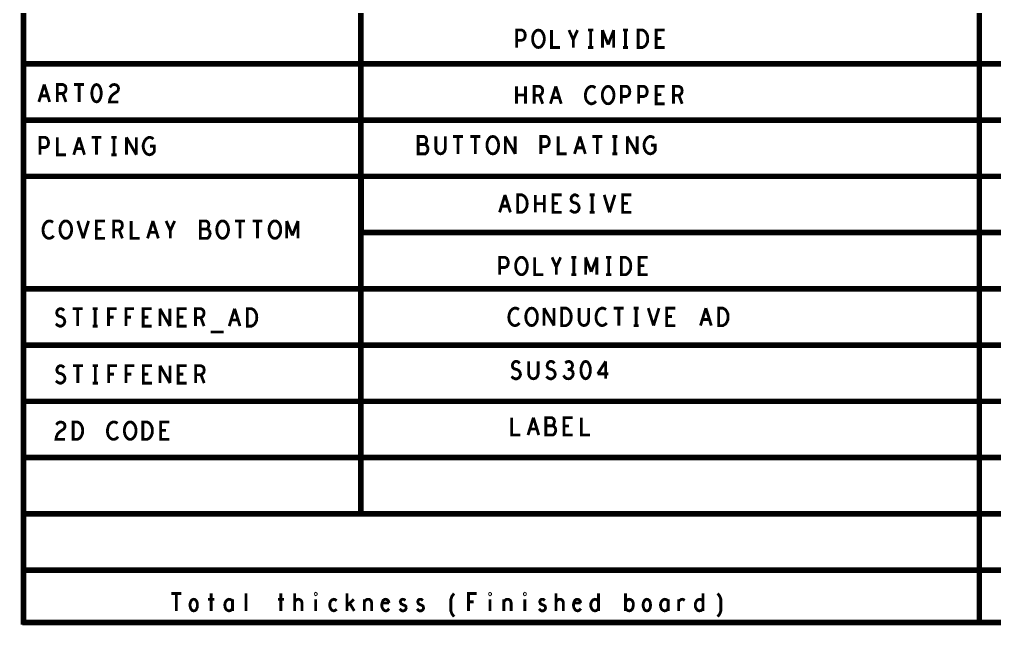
# Model space of a CAD drawing. Header units: millimetres. Extents: x 0 to 442, y 0 to 314.
# Drawn here: x 294.01 to 338.06, y 169.07 to 196.52 of the extents above; entities that cross this region are included whole.
import ezdxf

# ---------------------------------------------------------------- set-up
doc = ezdxf.new("R2010")
doc.units = ezdxf.units.MM
doc.header["$LTSCALE"] = 23.1
doc.layers.get('0').update_dxf_attribs({"linetype": 'CONTINUOUS'})

msp = doc.modelspace()

# ---------------------------------------------------------------- linework, layer by layer
for points, const_width in [([(294.197, 194.596), (294.197, 197.136)], 0.254), ([(309.437, 197.136), (309.437, 194.596)], 0.254), ([(337.377, 197.136), (337.377, 194.596)], 0.254), ([(316.473, 195.256), (316.473, 196.043), (316.707, 196.043), (316.785, 196.004), (316.844, 195.912), (316.863, 195.807), (316.844, 195.702), (316.795, 195.623), (316.707, 195.584), (316.473, 195.584)], 0.127), ([(318.048, 196.043), (318.048, 195.256), (318.438, 195.256)], 0.127), ([(319.03, 195.256), (319.03, 195.61), (318.836, 196.043)], 0.127), ([(319.225, 196.043), (319.03, 195.61)], 0.127), ([(319.701, 196.043), (319.935, 196.043)], 0.127), ([(319.818, 196.043), (319.818, 195.256)], 0.127), ([(320.352, 196.043), (320.605, 195.387)], 0.127), ([(320.352, 195.256), (320.352, 196.043)], 0.127), ([(320.605, 195.387), (320.859, 196.043)], 0.127), ([(320.859, 196.043), (320.859, 195.256)], 0.127), ([(321.276, 196.043), (321.51, 196.043)], 0.127), ([(321.393, 196.043), (321.393, 195.256)], 0.127), ([(323.162, 195.256), (322.773, 195.256), (322.773, 196.043), (323.162, 196.043)], 0.127), ([(323.006, 195.663), (322.773, 195.663)], 0.127), ([(319.701, 195.256), (319.935, 195.256)], 0.127), ([(321.276, 195.256), (321.51, 195.256)], 0.127), ([(294.197, 192.056), (294.197, 194.596)], 0.254), ([(309.437, 194.596), (309.437, 192.056)], 0.254), ([(337.377, 194.596), (337.377, 192.056)], 0.254), ([(294.197, 194.52), (418.043, 194.52)], 0.254), ([(294.197, 194.52), (347.537, 194.52)], 0.254), ([(347.537, 194.52), (294.197, 194.52)], 0.254), ([(294.885, 192.8), (295.129, 193.587)], 0.127), ([(295.129, 193.587), (295.372, 192.8)], 0.127), ([(295.721, 192.8), (295.721, 193.587), (295.965, 193.587), (296.042, 193.548), (296.091, 193.495), (296.111, 193.39), (296.091, 193.286), (296.033, 193.22), (295.965, 193.18), (295.721, 193.18)], 0.127), ([(296.479, 193.587), (296.927, 193.587)], 0.127), ([(296.703, 193.587), (296.703, 192.8)], 0.127), ([(298.093, 193.456), (298.152, 193.535), (298.22, 193.574), (298.298, 193.587), (298.395, 193.561), (298.463, 193.495), (298.483, 193.417), (298.473, 193.338), (298.434, 193.272), (298.239, 193.141), (298.152, 193.049), (298.093, 192.918), (298.074, 192.8), (298.483, 192.8)], 0.127), ([(316.464, 192.716), (316.464, 193.503)], 0.127), ([(316.873, 193.503), (316.873, 192.716)], 0.127), ([(317.261, 192.716), (317.261, 193.503), (317.504, 193.503), (317.582, 193.464), (317.631, 193.411), (317.65, 193.306), (317.631, 193.202), (317.573, 193.136), (317.504, 193.096), (317.261, 193.096)], 0.127), ([(318, 192.716), (318.243, 193.503)], 0.127), ([(318.243, 193.503), (318.486, 192.716)], 0.127), ([(320.032, 193.438), (319.974, 193.477), (319.906, 193.503), (319.828, 193.503), (319.74, 193.464), (319.672, 193.398), (319.623, 193.32), (319.584, 193.188), (319.575, 193.07), (319.594, 192.952), (319.623, 192.873), (319.681, 192.795), (319.75, 192.742), (319.818, 192.716), (319.886, 192.716), (319.954, 192.742), (320.013, 192.781), (320.061, 192.834)], 0.127), ([(321.198, 192.716), (321.198, 193.503), (321.432, 193.503), (321.51, 193.464), (321.568, 193.372), (321.587, 193.267), (321.568, 193.162), (321.519, 193.083), (321.432, 193.044), (321.198, 193.044)], 0.127), ([(321.985, 192.716), (321.985, 193.503), (322.219, 193.503), (322.297, 193.464), (322.355, 193.372), (322.375, 193.267), (322.355, 193.162), (322.307, 193.083), (322.219, 193.044), (321.985, 193.044)], 0.127), ([(323.162, 192.716), (322.773, 192.716), (322.773, 193.503), (323.162, 193.503)], 0.127), ([(323.56, 192.716), (323.56, 193.503), (323.804, 193.503), (323.881, 193.464), (323.93, 193.411), (323.95, 193.306), (323.93, 193.202), (323.872, 193.136), (323.804, 193.096), (323.56, 193.096)], 0.127), ([(295.284, 193.076), (294.973, 193.076)], 0.127), ([(295.965, 193.18), (296.111, 192.8)], 0.127), ([(316.873, 193.11), (316.464, 193.11)], 0.127), ([(317.504, 193.096), (317.65, 192.716)], 0.127), ([(318.399, 192.991), (318.087, 192.991)], 0.127), ([(323.006, 193.123), (322.773, 193.123)], 0.127), ([(323.804, 193.096), (323.95, 192.716)], 0.127), ([(294.197, 189.516), (294.197, 192.056)], 0.254), ([(294.197, 191.98), (418.043, 191.98)], 0.254), ([(294.197, 191.98), (347.537, 191.98)], 0.254), ([(294.197, 191.98), (347.537, 191.98)], 0.254), ([(309.437, 192.056), (309.437, 189.516)], 0.254), ([(337.377, 192.056), (337.377, 189.516)], 0.254), ([(294.934, 190.412), (294.934, 191.199), (295.168, 191.199), (295.246, 191.16), (295.304, 191.068), (295.324, 190.963), (295.304, 190.858), (295.255, 190.779), (295.168, 190.74), (294.934, 190.74)], 0.127), ([(295.721, 191.199), (295.721, 190.412), (296.111, 190.412)], 0.127), ([(296.46, 190.412), (296.704, 191.199)], 0.127), ([(296.704, 191.199), (296.947, 190.412)], 0.127), ([(297.267, 191.199), (297.715, 191.199)], 0.127), ([(297.491, 191.199), (297.491, 190.412)], 0.127), ([(298.162, 191.199), (298.395, 191.199)], 0.127), ([(298.278, 191.199), (298.278, 190.412)], 0.127), ([(298.842, 190.412), (298.842, 191.199)], 0.127), ([(298.842, 191.199), (299.29, 190.412)], 0.127), ([(299.29, 190.412), (299.29, 191.199)], 0.127), ([(299.912, 190.805), (300.106, 190.805), (300.106, 190.569), (300.048, 190.49), (299.98, 190.438), (299.882, 190.412), (299.785, 190.438), (299.717, 190.49), (299.658, 190.569), (299.62, 190.661), (299.6, 190.766), (299.6, 190.858), (299.62, 190.937), (299.658, 191.028), (299.717, 191.107), (299.775, 191.16), (299.853, 191.199), (299.921, 191.199), (299.999, 191.173), (300.058, 191.12)], 0.127), ([(312.323, 190.874), (312.362, 190.913), (312.391, 190.979), (312.41, 191.07), (312.391, 191.149), (312.352, 191.202), (312.284, 191.241), (312.021, 191.241), (312.021, 190.454), (312.342, 190.454), (312.41, 190.506), (312.449, 190.585), (312.469, 190.677), (312.449, 190.769), (312.391, 190.847), (312.323, 190.874), (312.021, 190.874)], 0.127), ([(312.818, 191.241), (312.818, 190.677), (312.857, 190.559), (312.935, 190.48), (313.032, 190.454), (313.13, 190.48), (313.208, 190.559), (313.246, 190.677), (313.246, 191.241)], 0.127), ([(313.596, 191.241), (314.044, 191.241)], 0.127), ([(313.82, 191.241), (313.82, 190.454)], 0.127), ([(314.383, 191.241), (314.831, 191.241)], 0.127), ([(314.607, 191.241), (314.607, 190.454)], 0.127), ([(315.958, 191.241), (316.406, 190.454)], 0.127), ([(315.958, 190.454), (315.958, 191.241)], 0.127), ([(316.406, 190.454), (316.406, 191.241)], 0.127), ([(317.562, 190.454), (317.562, 191.241), (317.796, 191.241), (317.874, 191.202), (317.932, 191.11), (317.951, 191.005), (317.932, 190.9), (317.883, 190.821), (317.796, 190.782), (317.562, 190.782)], 0.127), ([(318.349, 191.241), (318.349, 190.454), (318.739, 190.454)], 0.127), ([(319.088, 190.454), (319.331, 191.241)], 0.127), ([(319.331, 191.241), (319.575, 190.454)], 0.127), ([(319.895, 191.241), (320.343, 191.241)], 0.127), ([(320.119, 191.241), (320.119, 190.454)], 0.127), ([(320.789, 191.241), (321.023, 191.241)], 0.127), ([(320.906, 191.241), (320.906, 190.454)], 0.127), ([(321.47, 191.241), (321.918, 190.454)], 0.127), ([(321.47, 190.454), (321.47, 191.241)], 0.127), ([(321.918, 190.454), (321.918, 191.241)], 0.127), ([(322.539, 190.847), (322.734, 190.847), (322.734, 190.611), (322.676, 190.532), (322.608, 190.48), (322.51, 190.454), (322.413, 190.48), (322.345, 190.532), (322.286, 190.611), (322.247, 190.703), (322.228, 190.808), (322.228, 190.9), (322.247, 190.979), (322.286, 191.07), (322.345, 191.149), (322.403, 191.202), (322.481, 191.241), (322.549, 191.241), (322.627, 191.215), (322.686, 191.162)], 0.127), ([(296.859, 190.687), (296.548, 190.687)], 0.127), ([(319.487, 190.729), (319.176, 190.729)], 0.127), ([(298.162, 190.412), (298.395, 190.412)], 0.127), ([(320.789, 190.454), (321.023, 190.454)], 0.127), ([(294.197, 186.976), (294.197, 189.516)], 0.254), ([(294.197, 189.44), (418.043, 189.44)], 0.254), ([(294.197, 189.44), (347.537, 189.44)], 0.254), ([(294.197, 189.44), (347.537, 189.44)], 0.254), ([(309.437, 189.44), (309.437, 186.9), (418.043, 186.9)], 0.254), ([(309.454, 189.456), (309.454, 186.916)], 0.254), ([(337.377, 189.516), (337.377, 186.976)], 0.254), ([(315.702, 187.814), (315.946, 188.602)], 0.127), ([(315.946, 188.602), (316.189, 187.814)], 0.127), ([(317.316, 187.814), (317.316, 188.602)], 0.127), ([(317.725, 188.602), (317.725, 187.814)], 0.127), ([(318.503, 187.814), (318.113, 187.814), (318.113, 188.602), (318.503, 188.602)], 0.127), ([(318.891, 187.919), (318.969, 187.854), (319.056, 187.814), (319.134, 187.814), (319.212, 187.854), (319.271, 187.919), (319.3, 188.011), (319.28, 188.103), (319.232, 188.182), (319.144, 188.234), (319.027, 188.261), (318.959, 188.313), (318.93, 188.405), (318.949, 188.497), (318.998, 188.562), (319.066, 188.602), (319.134, 188.602), (319.202, 188.576), (319.261, 188.51)], 0.127), ([(319.766, 188.602), (319.999, 188.602)], 0.127), ([(319.883, 188.602), (319.883, 187.814)], 0.127), ([(320.427, 188.602), (320.67, 187.814)], 0.127), ([(320.67, 187.814), (320.913, 188.602)], 0.127), ([(321.652, 187.814), (321.263, 187.814), (321.263, 188.602), (321.652, 188.602)], 0.127), ([(316.101, 188.09), (315.79, 188.09)], 0.127), ([(317.725, 188.208), (317.316, 188.208)], 0.127), ([(318.347, 188.221), (318.113, 188.221)], 0.127), ([(321.496, 188.221), (321.263, 188.221)], 0.127), ([(319.766, 187.814), (319.999, 187.814)], 0.127), ([(295.528, 187.361), (295.47, 187.4), (295.402, 187.426), (295.324, 187.426), (295.236, 187.387), (295.168, 187.321), (295.119, 187.242), (295.08, 187.111), (295.071, 186.993), (295.09, 186.875), (295.119, 186.796), (295.178, 186.717), (295.246, 186.665), (295.314, 186.639), (295.382, 186.639), (295.45, 186.665), (295.509, 186.704), (295.557, 186.757)], 0.127), ([(296.645, 187.426), (296.889, 186.639)], 0.127), ([(296.889, 186.639), (297.132, 187.426)], 0.127), ([(297.871, 186.639), (297.481, 186.639), (297.481, 187.426), (297.871, 187.426)], 0.127), ([(298.269, 186.639), (298.269, 187.426), (298.512, 187.426), (298.59, 187.387), (298.639, 187.334), (298.658, 187.229), (298.639, 187.124), (298.58, 187.059), (298.512, 187.019), (298.269, 187.019)], 0.127), ([(299.056, 187.426), (299.056, 186.639), (299.446, 186.639)], 0.127), ([(299.795, 186.639), (300.038, 187.426)], 0.127), ([(300.038, 187.426), (300.282, 186.639)], 0.127), ([(300.826, 186.639), (300.826, 186.993), (300.631, 187.426)], 0.127), ([(301.021, 187.426), (300.826, 186.993)], 0.127), ([(302.479, 187.059), (302.517, 187.098), (302.547, 187.164), (302.566, 187.255), (302.547, 187.334), (302.508, 187.387), (302.439, 187.426), (302.177, 187.426), (302.177, 186.639), (302.498, 186.639), (302.566, 186.691), (302.605, 186.77), (302.625, 186.862), (302.605, 186.954), (302.547, 187.032), (302.479, 187.059), (302.177, 187.059)], 0.127), ([(303.751, 187.426), (304.199, 187.426)], 0.127), ([(303.975, 187.426), (303.975, 186.639)], 0.127), ([(304.539, 187.426), (304.987, 187.426)], 0.127), ([(304.763, 187.426), (304.763, 186.639)], 0.127), ([(306.084, 187.426), (306.338, 186.77)], 0.127), ([(306.084, 186.639), (306.084, 187.426)], 0.127), ([(306.338, 186.77), (306.591, 187.426)], 0.127), ([(306.591, 187.426), (306.591, 186.639)], 0.127), ([(294.197, 184.436), (294.197, 186.976)], 0.254), ([(297.715, 187.046), (297.481, 187.046)], 0.127), ([(298.512, 187.019), (298.658, 186.639)], 0.127), ([(300.194, 186.914), (299.883, 186.914)], 0.127), ([(309.437, 186.976), (309.437, 184.436)], 0.254), ([(337.377, 186.976), (337.377, 184.436)], 0.254), ([(315.708, 184.997), (315.708, 185.784), (315.942, 185.784), (316.02, 185.745), (316.078, 185.653), (316.098, 185.548), (316.078, 185.443), (316.03, 185.364), (315.942, 185.325), (315.708, 185.325)], 0.127), ([(317.283, 185.784), (317.283, 184.997), (317.673, 184.997)], 0.127), ([(318.265, 184.997), (318.265, 185.351), (318.071, 185.784)], 0.127), ([(318.46, 185.784), (318.265, 185.351)], 0.127), ([(318.936, 185.784), (319.17, 185.784)], 0.127), ([(319.053, 185.784), (319.053, 184.997)], 0.127), ([(319.587, 185.784), (319.84, 185.128)], 0.127), ([(319.587, 184.997), (319.587, 185.784)], 0.127), ([(319.84, 185.128), (320.093, 185.784)], 0.127), ([(320.093, 185.784), (320.093, 184.997)], 0.127), ([(320.511, 185.784), (320.744, 185.784)], 0.127), ([(320.628, 185.784), (320.628, 184.997)], 0.127), ([(322.397, 184.997), (322.008, 184.997), (322.008, 185.784), (322.397, 185.784)], 0.127), ([(322.241, 185.404), (322.008, 185.404)], 0.127), ([(318.936, 184.997), (319.17, 184.997)], 0.127), ([(320.511, 184.997), (320.744, 184.997)], 0.127), ([(294.197, 181.896), (294.197, 184.436)], 0.254), ([(294.197, 184.36), (347.537, 184.36)], 0.254), ([(294.197, 184.36), (347.537, 184.36)], 0.254), ([(294.197, 184.36), (418.043, 184.36)], 0.254), ([(309.437, 184.436), (309.437, 181.896)], 0.254), ([(337.377, 184.436), (337.377, 181.896)], 0.254), ([(295.651, 182.781), (295.729, 182.716), (295.816, 182.677), (295.894, 182.677), (295.972, 182.716), (296.03, 182.781), (296.059, 182.873), (296.04, 182.965), (295.991, 183.044), (295.904, 183.096), (295.787, 183.123), (295.719, 183.175), (295.689, 183.267), (295.709, 183.359), (295.758, 183.425), (295.826, 183.464), (295.894, 183.464), (295.962, 183.438), (296.021, 183.372)], 0.127), ([(296.418, 183.464), (296.866, 183.464)], 0.127), ([(296.642, 183.464), (296.642, 182.677)], 0.127), ([(297.313, 183.464), (297.547, 183.464)], 0.127), ([(297.43, 183.464), (297.43, 182.677)], 0.127), ([(298.032, 182.677), (298.032, 183.464), (298.402, 183.464)], 0.127), ([(298.82, 182.677), (298.82, 183.464), (299.19, 183.464)], 0.127), ([(299.987, 182.677), (299.597, 182.677), (299.597, 183.464), (299.987, 183.464)], 0.127), ([(300.355, 182.677), (300.355, 183.464)], 0.127), ([(300.355, 183.464), (300.803, 182.677)], 0.127), ([(300.803, 182.677), (300.803, 183.464)], 0.127), ([(301.562, 182.677), (301.172, 182.677), (301.172, 183.464), (301.562, 183.464)], 0.127), ([(301.959, 182.677), (301.959, 183.464), (302.203, 183.464), (302.281, 183.425), (302.329, 183.372), (302.349, 183.267), (302.329, 183.162), (302.271, 183.096), (302.203, 183.057), (301.959, 183.057)], 0.127), ([(303.486, 182.677), (303.729, 183.464)], 0.127), ([(303.729, 183.464), (303.972, 182.677)], 0.127), ([(316.575, 183.423), (316.517, 183.462), (316.449, 183.489), (316.371, 183.489), (316.283, 183.449), (316.215, 183.384), (316.166, 183.305), (316.128, 183.174), (316.118, 183.055), (316.137, 182.937), (316.166, 182.859), (316.225, 182.78), (316.293, 182.727), (316.361, 182.701), (316.429, 182.701), (316.498, 182.727), (316.556, 182.767), (316.605, 182.819)], 0.127), ([(317.712, 183.489), (318.16, 182.701)], 0.127), ([(317.712, 182.701), (317.712, 183.489)], 0.127), ([(318.16, 182.701), (318.16, 183.489)], 0.127), ([(319.297, 183.489), (319.297, 182.924), (319.336, 182.806), (319.414, 182.727), (319.511, 182.701), (319.608, 182.727), (319.686, 182.806), (319.725, 182.924), (319.725, 183.489)], 0.127), ([(320.512, 183.423), (320.454, 183.462), (320.386, 183.489), (320.308, 183.489), (320.22, 183.449), (320.152, 183.384), (320.103, 183.305), (320.065, 183.174), (320.055, 183.055), (320.074, 182.937), (320.103, 182.859), (320.162, 182.78), (320.23, 182.727), (320.298, 182.701), (320.366, 182.701), (320.435, 182.727), (320.493, 182.767), (320.542, 182.819)], 0.127), ([(320.862, 183.489), (321.31, 183.489)], 0.127), ([(321.086, 183.489), (321.086, 182.701)], 0.127), ([(321.756, 183.489), (321.99, 183.489)], 0.127), ([(321.873, 183.489), (321.873, 182.701)], 0.127), ([(322.417, 183.489), (322.66, 182.701)], 0.127), ([(322.66, 182.701), (322.904, 183.489)], 0.127), ([(323.643, 182.701), (323.253, 182.701), (323.253, 183.489), (323.643, 183.489)], 0.127), ([(324.779, 182.701), (325.023, 183.489)], 0.127), ([(325.023, 183.489), (325.266, 182.701)], 0.127), ([(298.266, 183.083), (298.032, 183.083)], 0.127), ([(299.053, 183.083), (298.82, 183.083)], 0.127), ([(299.831, 183.083), (299.597, 183.083)], 0.127), ([(301.406, 183.083), (301.172, 183.083)], 0.127), ([(302.203, 183.057), (302.349, 182.677)], 0.127), ([(303.885, 182.952), (303.573, 182.952)], 0.127), ([(323.487, 183.108), (323.253, 183.108)], 0.127), ([(325.178, 182.977), (324.867, 182.977)], 0.127), ([(297.313, 182.677), (297.547, 182.677)], 0.127), ([(302.65, 182.414), (303.234, 182.414)], 0.127), ([(321.756, 182.701), (321.99, 182.701)], 0.127), ([(294.197, 179.356), (294.197, 181.896)], 0.254), ([(294.197, 181.82), (418.043, 181.82)], 0.254), ([(294.197, 181.82), (347.537, 181.82)], 0.254), ([(294.197, 181.82), (347.537, 181.82)], 0.254), ([(309.437, 181.896), (309.437, 179.356)], 0.254), ([(337.377, 181.896), (337.377, 179.356)], 0.254), ([(316.237, 180.402), (316.315, 180.337), (316.402, 180.298), (316.48, 180.298), (316.558, 180.337), (316.616, 180.402), (316.646, 180.494), (316.626, 180.586), (316.578, 180.665), (316.49, 180.717), (316.373, 180.744), (316.305, 180.796), (316.276, 180.888), (316.295, 180.98), (316.344, 181.046), (316.412, 181.085), (316.48, 181.085), (316.548, 181.059), (316.607, 180.993)], 0.127), ([(317.014, 181.085), (317.014, 180.521), (317.053, 180.402), (317.131, 180.324), (317.229, 180.298), (317.326, 180.324), (317.404, 180.402), (317.443, 180.521), (317.443, 181.085)], 0.127), ([(317.812, 180.402), (317.89, 180.337), (317.977, 180.298), (318.055, 180.298), (318.133, 180.337), (318.191, 180.402), (318.22, 180.494), (318.201, 180.586), (318.152, 180.665), (318.065, 180.717), (317.948, 180.744), (317.88, 180.796), (317.85, 180.888), (317.87, 180.98), (317.919, 181.046), (317.987, 181.085), (318.055, 181.085), (318.123, 181.059), (318.182, 180.993)], 0.127), ([(318.871, 180.717), (318.93, 180.757), (318.979, 180.823), (318.998, 180.901), (318.979, 180.98), (318.93, 181.046), (318.842, 181.085), (318.755, 181.072), (318.667, 181.019)], 0.127), ([(320.495, 181.085), (320.135, 180.521)], 0.127), ([(320.495, 180.298), (320.495, 181.085)], 0.127), ([(295.657, 180.207), (295.735, 180.141), (295.823, 180.102), (295.9, 180.102), (295.978, 180.141), (296.037, 180.207), (296.066, 180.299), (296.047, 180.391), (295.998, 180.47), (295.91, 180.522), (295.794, 180.548), (295.725, 180.601), (295.696, 180.693), (295.716, 180.784), (295.764, 180.85), (295.832, 180.889), (295.9, 180.889), (295.969, 180.863), (296.027, 180.797)], 0.127), ([(296.425, 180.889), (296.873, 180.889)], 0.127), ([(296.649, 180.889), (296.649, 180.102)], 0.127), ([(297.32, 180.889), (297.553, 180.889)], 0.127), ([(297.436, 180.889), (297.436, 180.102)], 0.127), ([(298.039, 180.102), (298.039, 180.889), (298.409, 180.889)], 0.127), ([(298.826, 180.102), (298.826, 180.889), (299.196, 180.889)], 0.127), ([(299.993, 180.102), (299.604, 180.102), (299.604, 180.889), (299.993, 180.889)], 0.127), ([(300.362, 180.102), (300.362, 180.889)], 0.127), ([(300.362, 180.889), (300.81, 180.102)], 0.127), ([(300.81, 180.102), (300.81, 180.889)], 0.127), ([(301.568, 180.102), (301.179, 180.102), (301.179, 180.889), (301.568, 180.889)], 0.127), ([(301.966, 180.102), (301.966, 180.889), (302.21, 180.889), (302.287, 180.85), (302.336, 180.797), (302.356, 180.693), (302.336, 180.588), (302.278, 180.522), (302.21, 180.482), (301.966, 180.482)], 0.127), ([(318.589, 180.455), (318.648, 180.363), (318.725, 180.311), (318.813, 180.298), (318.891, 180.311), (318.969, 180.376), (319.018, 180.455), (319.027, 180.534), (319.008, 180.626), (318.94, 180.691), (318.871, 180.717), (318.784, 180.717)], 0.127), ([(298.273, 180.509), (298.039, 180.509)], 0.127), ([(299.06, 180.509), (298.826, 180.509)], 0.127), ([(299.837, 180.509), (299.604, 180.509)], 0.127), ([(301.412, 180.509), (301.179, 180.509)], 0.127), ([(302.21, 180.482), (302.356, 180.102)], 0.127), ([(320.135, 180.521), (320.622, 180.521)], 0.127), ([(297.32, 180.102), (297.553, 180.102)], 0.127), ([(294.197, 176.816), (294.197, 179.356)], 0.254), ([(294.197, 179.28), (418.043, 179.28)], 0.254), ([(294.197, 179.28), (347.537, 179.28)], 0.254), ([(347.537, 179.28), (294.197, 179.28)], 0.254), ([(309.437, 179.356), (309.437, 176.816)], 0.254), ([(337.377, 179.356), (337.377, 176.816)], 0.254), ([(295.677, 178.218), (295.735, 178.297), (295.803, 178.336), (295.881, 178.349), (295.978, 178.323), (296.047, 178.257), (296.066, 178.179), (296.056, 178.1), (296.017, 178.034), (295.823, 177.903), (295.735, 177.811), (295.677, 177.68), (295.657, 177.562), (296.066, 177.562)], 0.127), ([(298.438, 178.284), (298.38, 178.323), (298.311, 178.349), (298.233, 178.349), (298.146, 178.31), (298.078, 178.244), (298.029, 178.166), (297.99, 178.034), (297.98, 177.916), (298, 177.798), (298.029, 177.719), (298.087, 177.641), (298.156, 177.588), (298.224, 177.562), (298.292, 177.562), (298.36, 177.588), (298.419, 177.628), (298.467, 177.68)], 0.127), ([(300.781, 177.562), (300.391, 177.562), (300.391, 178.349), (300.781, 178.349)], 0.127), ([(316.246, 178.545), (316.246, 177.758), (316.636, 177.758)], 0.127), ([(316.985, 177.758), (317.229, 178.545)], 0.127), ([(317.229, 178.545), (317.472, 177.758)], 0.127), ([(318.094, 178.177), (318.133, 178.217), (318.162, 178.283), (318.182, 178.374), (318.162, 178.453), (318.123, 178.506), (318.055, 178.545), (317.792, 178.545), (317.792, 177.758), (318.113, 177.758), (318.182, 177.81), (318.22, 177.889), (318.24, 177.981), (318.22, 178.073), (318.162, 178.151), (318.094, 178.177), (317.792, 178.177)], 0.127), ([(318.998, 177.758), (318.609, 177.758), (318.609, 178.545), (318.998, 178.545)], 0.127), ([(319.396, 178.545), (319.396, 177.758), (319.786, 177.758)], 0.127), ([(300.625, 177.969), (300.391, 177.969)], 0.127), ([(317.384, 178.033), (317.073, 178.033)], 0.127), ([(318.842, 178.164), (318.609, 178.164)], 0.127), ([(294.197, 169.196), (294.197, 171.736), (294.197, 174.276), (294.197, 176.816)], 0.254), ([(294.197, 176.74), (418.043, 176.74)], 0.254), ([(294.197, 176.74), (347.537, 176.74)], 0.254), ([(347.537, 176.74), (294.197, 176.74)], 0.254), ([(309.437, 176.816), (309.437, 174.276)], 0.254), ([(337.377, 176.816), (337.377, 174.276)], 0.254), ([(294.197, 174.2), (418.043, 174.2)], 0.254), ([(294.197, 174.2), (347.537, 174.2)], 0.254), ([(347.537, 174.2), (294.197, 174.2)], 0.254), ([(337.377, 174.276), (337.377, 171.736)], 0.254), ([(337.377, 171.736), (337.377, 169.196)], 0.254), ([(418.043, 171.66), (294.197, 171.66)], 0.254), ([(294.197, 171.66), (347.537, 171.66)], 0.254), ([(347.537, 171.66), (294.197, 171.66)], 0.254), ([(300.872, 170.606), (301.32, 170.606)], 0.127), ([(301.096, 170.606), (301.096, 169.819)], 0.127), ([(302.671, 170.606), (302.671, 169.819)], 0.127), ([(304.246, 169.819), (304.246, 170.606)], 0.127), ([(305.82, 170.606), (305.82, 169.819)], 0.127), ([(306.442, 169.819), (306.442, 170.606)], 0.127), ([(308.804, 169.819), (308.804, 170.606)], 0.127), ([(313.646, 169.557), (313.548, 169.688), (313.5, 169.819), (313.5, 170.344), (313.548, 170.475), (313.646, 170.606)], 0.127), ([(314.297, 169.819), (314.297, 170.606), (314.667, 170.606)], 0.127), ([(318.253, 169.819), (318.253, 170.606)], 0.127), ([(320.169, 170.606), (320.169, 169.819)], 0.127), ([(321.393, 169.819), (321.393, 170.606)], 0.127), ([(324.893, 170.606), (324.893, 169.819)], 0.127), ([(325.554, 169.557), (325.651, 169.688), (325.7, 169.819), (325.7, 170.344), (325.651, 170.475), (325.554, 170.606)], 0.127), ([(302.534, 170.344), (302.807, 170.344)], 0.127), ([(303.634, 170.252), (303.595, 170.305), (303.536, 170.331), (303.468, 170.344), (303.4, 170.318), (303.341, 170.265), (303.303, 170.187), (303.283, 170.081), (303.303, 169.977), (303.341, 169.898), (303.4, 169.845), (303.468, 169.819), (303.536, 169.832), (303.595, 169.872), (303.634, 169.924)], 0.127), ([(303.634, 169.819), (303.634, 170.344)], 0.127), ([(305.684, 170.344), (305.957, 170.344)], 0.127), ([(306.442, 170.226), (306.491, 170.291), (306.54, 170.331), (306.617, 170.344), (306.676, 170.331), (306.744, 170.278), (306.773, 170.2), (306.773, 169.819)], 0.127), ([(307.395, 170.344), (307.395, 169.819)], 0.127), ([(308.338, 170.278), (308.27, 170.331), (308.212, 170.344), (308.134, 170.318), (308.075, 170.265), (308.037, 170.173), (308.027, 170.081), (308.037, 169.99), (308.075, 169.911), (308.134, 169.845), (308.212, 169.819), (308.28, 169.845), (308.338, 169.898)], 0.127), ([(309.116, 170.344), (308.804, 170.042)], 0.127), ([(308.931, 170.16), (309.136, 169.819)], 0.127), ([(309.592, 170.213), (309.631, 170.278), (309.689, 170.331), (309.767, 170.344), (309.835, 170.331), (309.894, 170.278), (309.923, 170.187), (309.923, 169.819)], 0.127), ([(309.592, 169.819), (309.592, 170.344)], 0.127), ([(310.71, 170.173), (310.681, 170.265), (310.632, 170.318), (310.564, 170.344), (310.496, 170.331), (310.438, 170.291), (310.399, 170.2), (310.379, 170.121), (310.379, 170.042), (310.399, 169.963), (310.448, 169.885), (310.506, 169.832), (310.574, 169.819), (310.642, 169.845), (310.71, 169.924)], 0.127), ([(310.399, 170.173), (310.71, 170.173)], 0.127), ([(311.186, 169.911), (311.235, 169.858), (311.303, 169.819), (311.361, 169.819), (311.42, 169.845), (311.459, 169.885), (311.478, 169.937), (311.469, 170.016), (311.43, 170.055), (311.254, 170.134), (311.215, 170.226), (311.235, 170.291), (311.274, 170.331), (311.332, 170.344), (311.391, 170.331), (311.449, 170.291)], 0.127), ([(311.974, 169.911), (312.022, 169.858), (312.09, 169.819), (312.149, 169.819), (312.207, 169.845), (312.246, 169.885), (312.266, 169.937), (312.256, 170.016), (312.217, 170.055), (312.042, 170.134), (312.003, 170.226), (312.022, 170.291), (312.061, 170.331), (312.12, 170.344), (312.178, 170.331), (312.236, 170.291)], 0.127), ([(314.531, 170.226), (314.297, 170.226)], 0.127), ([(315.269, 170.344), (315.269, 169.819)], 0.127), ([(315.891, 170.213), (315.93, 170.278), (315.989, 170.331), (316.066, 170.344), (316.135, 170.331), (316.193, 170.278), (316.222, 170.187), (316.222, 169.819)], 0.127), ([(315.891, 169.819), (315.891, 170.344)], 0.127), ([(316.844, 170.344), (316.844, 169.819)], 0.127), ([(317.485, 169.911), (317.534, 169.858), (317.602, 169.819), (317.661, 169.819), (317.719, 169.845), (317.758, 169.885), (317.777, 169.937), (317.768, 170.016), (317.729, 170.055), (317.553, 170.134), (317.515, 170.226), (317.534, 170.291), (317.573, 170.331), (317.631, 170.344), (317.69, 170.331), (317.748, 170.291)], 0.127), ([(318.253, 170.226), (318.302, 170.291), (318.351, 170.331), (318.428, 170.344), (318.487, 170.331), (318.555, 170.278), (318.584, 170.2), (318.584, 169.819)], 0.127), ([(319.372, 170.173), (319.343, 170.265), (319.294, 170.318), (319.226, 170.344), (319.157, 170.331), (319.099, 170.291), (319.06, 170.2), (319.041, 170.121), (319.041, 170.042), (319.06, 169.963), (319.109, 169.885), (319.167, 169.832), (319.235, 169.819), (319.304, 169.845), (319.372, 169.924)], 0.127), ([(319.06, 170.173), (319.372, 170.173)], 0.127), ([(320.169, 169.937), (320.13, 169.872), (320.072, 169.832), (320.003, 169.819), (319.926, 169.845), (319.867, 169.911), (319.828, 169.99), (319.818, 170.081), (319.828, 170.173), (319.867, 170.252), (319.926, 170.318), (320.003, 170.344), (320.072, 170.331), (320.12, 170.305), (320.169, 170.252)], 0.127), ([(321.393, 170.213), (321.442, 170.291), (321.5, 170.331), (321.559, 170.344), (321.646, 170.318), (321.705, 170.265), (321.744, 170.173), (321.744, 170.068), (321.724, 169.963), (321.685, 169.885), (321.617, 169.832), (321.559, 169.819), (321.5, 169.832), (321.442, 169.872), (321.393, 169.937)], 0.127), ([(323.319, 170.252), (323.28, 170.305), (323.221, 170.331), (323.153, 170.344), (323.085, 170.318), (323.026, 170.265), (322.988, 170.187), (322.968, 170.081), (322.988, 169.977), (323.026, 169.898), (323.085, 169.845), (323.153, 169.819), (323.221, 169.832), (323.28, 169.872), (323.319, 169.924)], 0.127), ([(323.319, 169.819), (323.319, 170.344)], 0.127), ([(323.794, 170.239), (323.843, 170.291), (323.892, 170.331), (323.96, 170.344), (324.009, 170.331), (324.067, 170.291)], 0.127), ([(323.794, 169.819), (323.794, 170.344)], 0.127), ([(324.893, 169.937), (324.854, 169.872), (324.796, 169.832), (324.728, 169.819), (324.65, 169.845), (324.592, 169.911), (324.552, 169.99), (324.543, 170.081), (324.552, 170.173), (324.592, 170.252), (324.65, 170.318), (324.728, 170.344), (324.796, 170.331), (324.845, 170.305), (324.893, 170.252)], 0.127), ([(417.983, 169.293), (294.137, 169.293)], 0.254), ([(294.137, 169.293), (337.317, 169.293)], 0.254), ([(347.477, 169.293), (294.137, 169.293)], 0.254)]:
    msp.add_lwpolyline(points, dxfattribs=dict(const_width=const_width))
at = {"const_width": 0.127}
for points in [[(317.456, 195.256), (317.378, 195.269), (317.31, 195.321), (317.251, 195.4), (317.212, 195.492), (317.193, 195.597), (317.193, 195.702), (317.212, 195.807), (317.251, 195.899), (317.31, 195.978), (317.378, 196.03), (317.456, 196.043), (317.534, 196.03), (317.602, 195.978), (317.66, 195.899), (317.699, 195.807), (317.719, 195.702), (317.719, 195.597), (317.699, 195.492), (317.66, 195.4), (317.602, 195.321), (317.534, 195.269)], [(321.966, 195.256), (321.966, 196.043), (322.161, 196.043), (322.238, 196.004), (322.297, 195.951), (322.346, 195.873), (322.385, 195.781), (322.394, 195.65), (322.385, 195.518), (322.346, 195.427), (322.297, 195.348), (322.238, 195.295), (322.161, 195.256)], [(297.491, 193.587), (297.413, 193.561), (297.354, 193.495), (297.316, 193.417), (297.286, 193.312), (297.277, 193.194), (297.286, 193.076), (297.316, 192.971), (297.354, 192.892), (297.413, 192.826), (297.491, 192.8), (297.569, 192.826), (297.627, 192.892), (297.666, 192.971), (297.695, 193.076), (297.705, 193.194), (297.695, 193.312), (297.666, 193.417), (297.627, 193.495), (297.569, 193.561)], [(320.605, 192.716), (320.527, 192.729), (320.459, 192.781), (320.401, 192.86), (320.362, 192.952), (320.342, 193.057), (320.342, 193.162), (320.362, 193.267), (320.401, 193.359), (320.459, 193.438), (320.527, 193.49), (320.605, 193.503), (320.683, 193.49), (320.751, 193.438), (320.81, 193.359), (320.849, 193.267), (320.868, 193.162), (320.868, 193.057), (320.849, 192.952), (320.81, 192.86), (320.751, 192.781), (320.683, 192.729)], [(315.394, 190.454), (315.316, 190.467), (315.248, 190.519), (315.19, 190.598), (315.151, 190.69), (315.132, 190.795), (315.132, 190.9), (315.151, 191.005), (315.19, 191.097), (315.248, 191.176), (315.316, 191.228), (315.394, 191.241), (315.472, 191.228), (315.541, 191.176), (315.599, 191.097), (315.638, 191.005), (315.657, 190.9), (315.657, 190.795), (315.638, 190.69), (315.599, 190.598), (315.541, 190.519), (315.472, 190.467)], [(316.519, 187.814), (316.519, 188.602), (316.713, 188.602), (316.791, 188.562), (316.85, 188.51), (316.899, 188.431), (316.938, 188.339), (316.947, 188.208), (316.938, 188.077), (316.899, 187.985), (316.85, 187.906), (316.791, 187.854), (316.713, 187.814)], [(296.101, 186.639), (296.023, 186.652), (295.955, 186.704), (295.897, 186.783), (295.858, 186.875), (295.839, 186.98), (295.839, 187.085), (295.858, 187.19), (295.897, 187.282), (295.955, 187.361), (296.023, 187.413), (296.101, 187.426), (296.179, 187.413), (296.247, 187.361), (296.306, 187.282), (296.345, 187.19), (296.364, 187.085), (296.364, 186.98), (296.345, 186.875), (296.306, 186.783), (296.247, 186.704), (296.179, 186.652)], [(303.188, 186.639), (303.11, 186.652), (303.042, 186.704), (302.984, 186.783), (302.945, 186.875), (302.925, 186.98), (302.925, 187.085), (302.945, 187.19), (302.984, 187.282), (303.042, 187.361), (303.11, 187.413), (303.188, 187.426), (303.266, 187.413), (303.334, 187.361), (303.392, 187.282), (303.431, 187.19), (303.451, 187.085), (303.451, 186.98), (303.431, 186.875), (303.392, 186.783), (303.334, 186.704), (303.266, 186.652)], [(305.55, 186.639), (305.472, 186.652), (305.404, 186.704), (305.346, 186.783), (305.307, 186.875), (305.287, 186.98), (305.287, 187.085), (305.307, 187.19), (305.346, 187.282), (305.404, 187.361), (305.472, 187.413), (305.55, 187.426), (305.628, 187.413), (305.696, 187.361), (305.755, 187.282), (305.794, 187.19), (305.813, 187.085), (305.813, 186.98), (305.794, 186.875), (305.755, 186.783), (305.696, 186.704), (305.628, 186.652)], [(316.691, 184.997), (316.613, 185.01), (316.545, 185.062), (316.486, 185.141), (316.447, 185.233), (316.428, 185.338), (316.428, 185.443), (316.447, 185.548), (316.486, 185.64), (316.545, 185.719), (316.613, 185.771), (316.691, 185.784), (316.769, 185.771), (316.837, 185.719), (316.895, 185.64), (316.934, 185.548), (316.954, 185.443), (316.954, 185.338), (316.934, 185.233), (316.895, 185.141), (316.837, 185.062), (316.769, 185.01)], [(321.201, 184.997), (321.201, 185.784), (321.395, 185.784), (321.473, 185.745), (321.532, 185.692), (321.581, 185.614), (321.619, 185.522), (321.629, 185.391), (321.619, 185.259), (321.581, 185.168), (321.532, 185.089), (321.473, 185.036), (321.395, 184.997)], [(304.302, 182.677), (304.302, 183.464), (304.497, 183.464), (304.575, 183.425), (304.633, 183.372), (304.682, 183.293), (304.721, 183.202), (304.731, 183.07), (304.721, 182.939), (304.682, 182.847), (304.633, 182.768), (304.575, 182.716), (304.497, 182.677)], [(317.149, 182.701), (317.071, 182.714), (317.003, 182.767), (316.944, 182.845), (316.905, 182.937), (316.886, 183.042), (316.886, 183.147), (316.905, 183.252), (316.944, 183.344), (317.003, 183.423), (317.071, 183.475), (317.149, 183.489), (317.227, 183.475), (317.295, 183.423), (317.353, 183.344), (317.392, 183.252), (317.411, 183.147), (317.411, 183.042), (317.392, 182.937), (317.353, 182.845), (317.295, 182.767), (317.227, 182.714)], [(318.509, 182.701), (318.509, 183.489), (318.704, 183.489), (318.782, 183.449), (318.84, 183.397), (318.889, 183.318), (318.928, 183.226), (318.938, 183.095), (318.928, 182.964), (318.889, 182.872), (318.84, 182.793), (318.782, 182.741), (318.704, 182.701)], [(325.596, 182.701), (325.596, 183.489), (325.79, 183.489), (325.868, 183.449), (325.927, 183.397), (325.976, 183.318), (326.014, 183.226), (326.024, 183.095), (326.014, 182.964), (325.976, 182.872), (325.927, 182.793), (325.868, 182.741), (325.79, 182.701)], [(319.591, 181.085), (319.513, 181.059), (319.454, 180.993), (319.416, 180.914), (319.386, 180.809), (319.377, 180.691), (319.386, 180.573), (319.416, 180.468), (319.454, 180.39), (319.513, 180.324), (319.591, 180.298), (319.669, 180.324), (319.727, 180.39), (319.766, 180.468), (319.795, 180.573), (319.805, 180.691), (319.795, 180.809), (319.766, 180.914), (319.727, 180.993), (319.669, 181.059)], [(296.435, 177.562), (296.435, 178.349), (296.629, 178.349), (296.707, 178.31), (296.766, 178.257), (296.815, 178.179), (296.853, 178.087), (296.863, 177.956), (296.853, 177.824), (296.815, 177.733), (296.766, 177.654), (296.707, 177.601), (296.629, 177.562)], [(299.011, 177.562), (298.933, 177.575), (298.865, 177.628), (298.807, 177.706), (298.768, 177.798), (298.748, 177.903), (298.748, 178.008), (298.768, 178.113), (298.807, 178.205), (298.865, 178.284), (298.933, 178.336), (299.011, 178.349), (299.089, 178.336), (299.157, 178.284), (299.216, 178.205), (299.255, 178.113), (299.274, 178.008), (299.274, 177.903), (299.255, 177.798), (299.216, 177.706), (299.157, 177.628), (299.089, 177.575)], [(299.584, 177.562), (299.584, 178.349), (299.779, 178.349), (299.857, 178.31), (299.915, 178.257), (299.964, 178.179), (300.003, 178.087), (300.013, 177.956), (300.003, 177.824), (299.964, 177.733), (299.915, 177.654), (299.857, 177.601), (299.779, 177.562)], [(307.395, 170.554), (307.376, 170.567), (307.376, 170.593), (307.395, 170.606), (307.415, 170.593), (307.415, 170.567)], [(315.269, 170.554), (315.25, 170.567), (315.25, 170.593), (315.269, 170.606), (315.289, 170.593), (315.289, 170.567)], [(316.844, 170.554), (316.824, 170.567), (316.824, 170.593), (316.844, 170.606), (316.864, 170.593), (316.864, 170.567)], [(301.883, 169.819), (301.825, 169.832), (301.767, 169.885), (301.728, 169.977), (301.708, 170.081), (301.728, 170.187), (301.767, 170.278), (301.825, 170.331), (301.883, 170.344), (301.942, 170.331), (302, 170.278), (302.039, 170.187), (302.049, 170.081), (302.039, 169.977), (302, 169.885), (301.942, 169.832)], [(322.356, 169.819), (322.297, 169.832), (322.239, 169.885), (322.2, 169.977), (322.181, 170.081), (322.2, 170.187), (322.239, 170.278), (322.297, 170.331), (322.356, 170.344), (322.414, 170.331), (322.473, 170.278), (322.512, 170.187), (322.521, 170.081), (322.512, 169.977), (322.473, 169.885), (322.414, 169.832)]]:
    msp.add_lwpolyline(points, close=True, dxfattribs=at)

doc.saveas('drawing.dxf')
